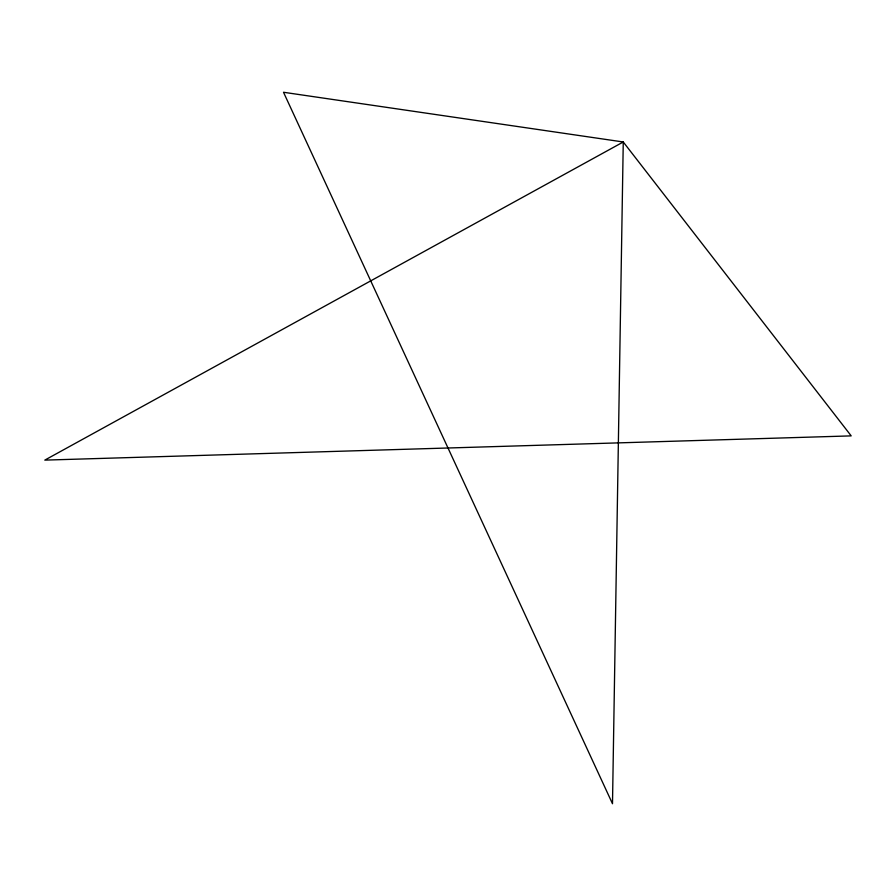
<?xml version="1.0" encoding="UTF-8"?>
<svg xmlns="http://www.w3.org/2000/svg" width="896" height="896" viewBox="0 0 896 896"><rect width="100%" height="100%" fill="white"/><g stroke="black" fill="none" stroke-linecap="round" stroke-linejoin="round"><path stroke-width="1.34" d="M623.258 141.982L612.494 803.734L283.506 92.266L623.258 141.982L851.2 435.882L44.8 460.118L623.258 141.982"/></g></svg>
